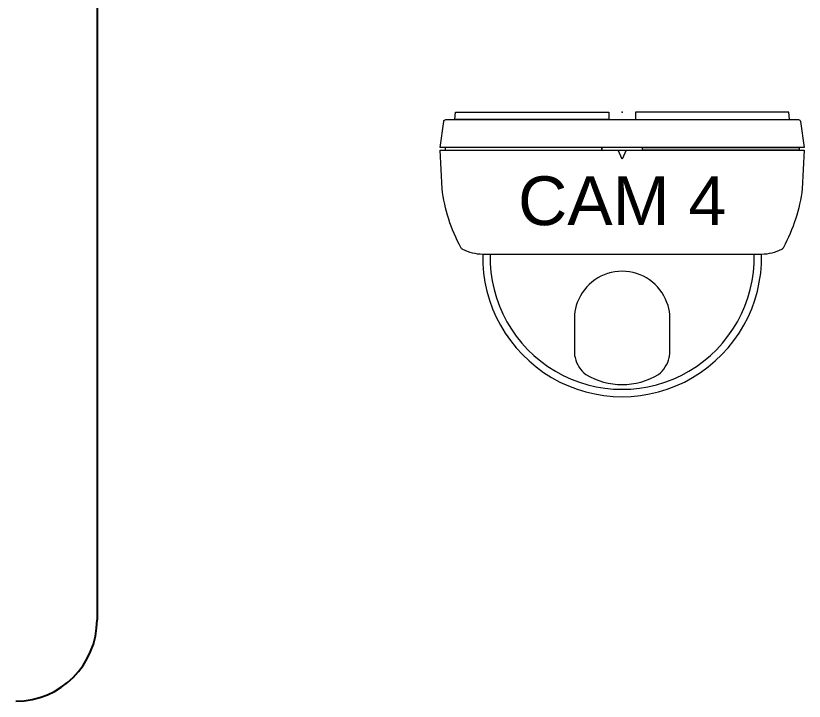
# Model space of a CAD drawing. Header units: millimetres. Extents: x 1256 to 2931, y 3298 to 3694.
# Drawn here: x 1604.32 to 1652.82, y 3396.24 to 3438.37 of the extents above; entities that cross this region are included whole.
import ezdxf

# ---------------------------------------------------------------- set-up
doc = ezdxf.new("R2010")
doc.units = ezdxf.units.MM
doc.layers.get('0').update_dxf_attribs({"color": 250, "lineweight": 5})
doc.layers.add('001_Dark_1 10', color=7, linetype='Continuous', lineweight=0)
doc.layers.add('Canales', color=250, linetype='Continuous', lineweight=25)
doc.styles.get("Standard").update_dxf_attribs({"font": 'Arial.ttf'})

msp = doc.modelspace()

# ---------------------------------------------------------------- linework, layer by layer
at = {"layer": '001_Dark_1 10'}
for points in [[(1631.322, 3431.997), (1631.362, 3432.458), (1640.798, 3432.458), (1640.798, 3431.997)], [(1651.92, 3431.997), (1651.88, 3432.458), (1642.444, 3432.458), (1642.444, 3431.997)], [(1630.729, 3430.107), (1640.37, 3430.107), (1640.37, 3430.281), (1630.729, 3430.281)], [(1642.872, 3430.107), (1642.872, 3430.281), (1640.37, 3430.281), (1640.37, 3430.107)], [(1652.513, 3430.107), (1642.872, 3430.107), (1642.872, 3430.281), (1652.513, 3430.281)], [(1641.874, 3430.107), (1641.621, 3429.565), (1641.368, 3430.107)]]:
    msp.add_lwpolyline(points, close=True, dxfattribs=at)
for points in [[(1630.419, 3430.281), (1630.645, 3431.884, -0.373885), (1630.774, 3431.997), (1652.468, 3431.997, -0.373885), (1652.597, 3431.884), (1652.822, 3430.281)], [(1652.822, 3430.107), (1652.698, 3427.738, -0.09279), (1651.543, 3424.132, -0.1504), (1651.42, 3424.01, -0.118988), (1650.198, 3423.709), (1633.044, 3423.709, -0.118988), (1631.822, 3424.01, -0.1504), (1631.698, 3424.132, -0.09279), (1630.543, 3427.738), (1630.419, 3430.107)], [(1633.044, 3423.709, 1.02), (1650.198, 3423.709)], [(1638.69, 3417.641, 0.057517), (1638.722, 3417.364, 0.1735), (1639.386, 3416.325, 0.276322), (1643.856, 3416.325, 0.1735), (1644.519, 3417.364, 0.057517), (1644.551, 3417.641), (1644.551, 3420.008, 0.075804), (1644.38, 3420.74, 0.700635), (1638.862, 3420.74, 0.075804), (1638.69, 3420.008)]]:
    msp.add_lwpolyline(points, format="xyb", close=True, dxfattribs=at)
msp.add_arc((1641.621, 3423.539), 8.125, 178.8655, 1.1345, dxfattribs=at)
msp.add_point((1641.621, 3432.458), dxfattribs=at)
at = {"layer": 'Canales'}
for p, q in [((1609.318, 3450.239), (1609.318, 3406.239)), ((1609.318, 3406.239), (1609.318, 3401.239))]:
    msp.add_line(p, q, dxfattribs=at)
msp.add_arc((1604.318, 3401.239), 5, 270, 0, dxfattribs=at)

# ---------------------------------------------------------------- texts
at = {"insert": (1641.621, 3426.983), "char_height": 3, "attachment_point": 5}
msp.add_mtext_dynamic_manual_height_columns('CAM 4 ', width=14.6482, gutter_width=5, heights=[0], dxfattribs=at)

doc.saveas('drawing.dxf')
